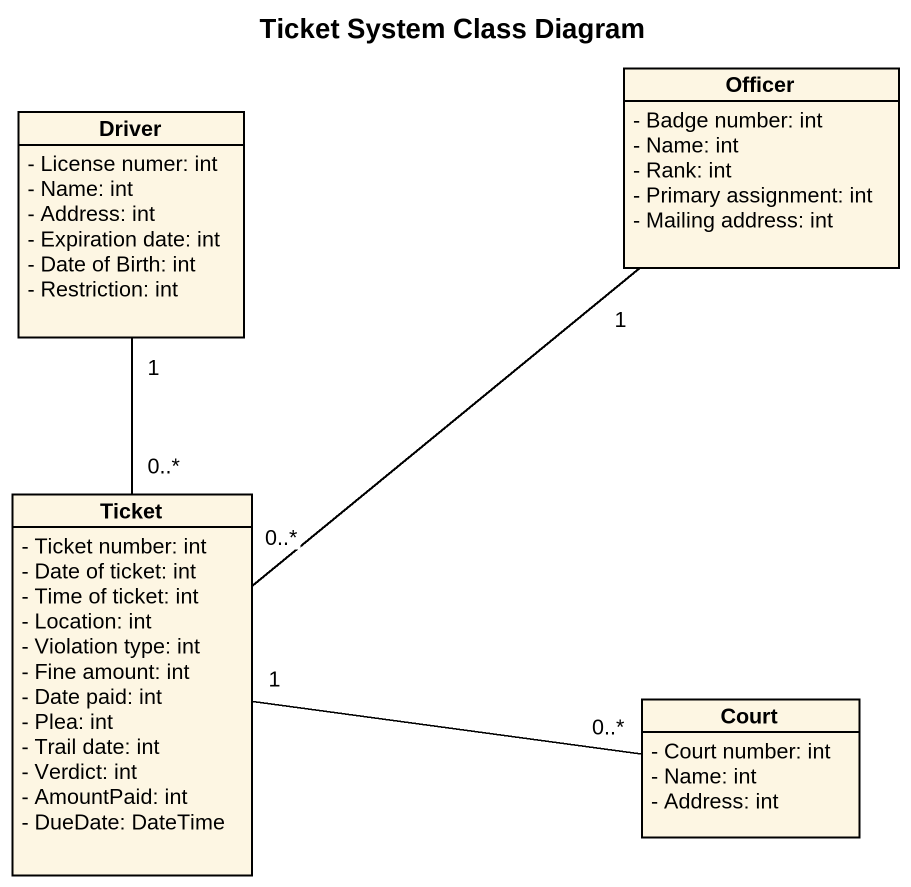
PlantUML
@startuml
title Ticket System Class Diagram
hide circle
hide empty members
skinparam classAttributeIconSize 0
class Driver {
  - License numer: int
  - Name: int
  - Address: int
  - Expiration date: int
  - Date of Birth: int
  - Restriction: int
}
class Officer {
  - Badge number: int
  - Name: int
  - Rank: int
  - Primary assignment: int
  - Mailing address: int
}
class Ticket {
  - Ticket number: int
  - Date of ticket: int
  - Time of ticket: int
  - Location: int
  - Violation type: int
  - Fine amount: int
  - Date paid: int
  - Plea: int
  - Trail date: int
  - Verdict: int
  - AmountPaid: int
  - DueDate: DateTime
}
class Court {
  - Court number: int
  - Name: int
  - Address: int
}
Driver "1" -- "0..*" Ticket
Officer "1" -- "0..*" Ticket
Ticket "1" -right- "0..*" Court
@enduml
